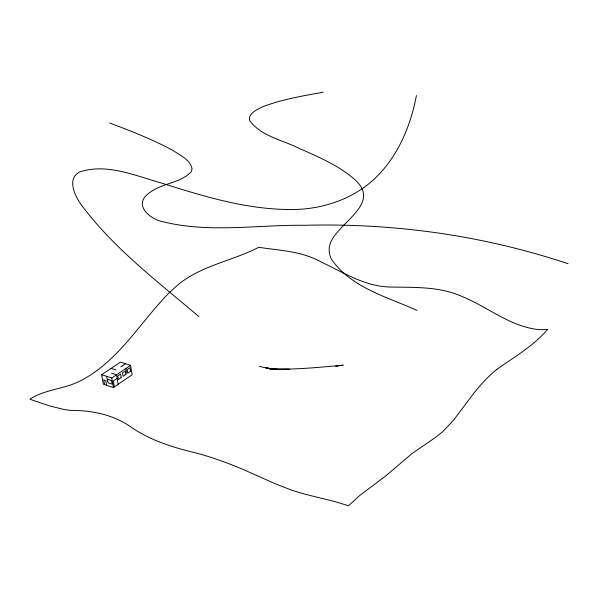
<?xml version="1.0" encoding="UTF-8"?>
<svg xmlns="http://www.w3.org/2000/svg" width="598" height="598" viewBox="0 0 598 598"><rect width="100%" height="100%" fill="white"/><g stroke="black" fill="none" stroke-linecap="round" stroke-linejoin="round"><path stroke-width="0.9" d="M416.402 95.568C410.467 127.038 397.162 158.164 373.152 180.073C352.641 198.551 325.379 208.044 298.036 209.39C251.638 210.982 206.557 197.288 162.798 183.444C136.172 176.141 107.386 162.85 79.669 171.94C66.43 178.892 74.974 195.942 81.283 204.815C113.732 248.476 157.827 281.621 198.902 316.634M496.923 369.28C514.594 356.886 533.476 345.898 547.746 329.281A54.717 43.938 45 0 1 538.858 329.588C510.303 326.785 487.736 306.879 461.88 296.429C439.508 286.36 414.601 287.511 390.666 287.04C365.199 286.756 343.312 272.344 321.006 261.939C301.908 251.078 279.857 250.584 258.777 247.295C230.768 261.767 197.176 266.073 173.54 288.789A122.852 72.448 -71.8 0 0 167.821 294.126C139.401 323.57 117.956 361.678 80.364 380.859A124.07 86.912 -73.9 0 1 70.728 384.933C57.087 389.575 42.152 391.092 29.9 399.217L49.051 405.743L63.455 409.353A167.545 96.928 59.7 0 0 70.609 410.392C92.398 410.318 114.203 414.825 132.158 427.854C151.675 441.055 174.324 447.827 197.011 453.194A368.039 190.381 46.2 0 1 244.806 470.2L276.336 484.208L292.377 490.42L305.301 494.299L334.932 501.573L348.499 505.766L359.682 495.525L385.703 475.933L412.082 453.546L435.195 437.616L442.587 431.793L453.329 420.424L473.922 393.133A188.789 70.728 -72.9 0 1 496.916 369.317M113.441 387.556L132.128 374.744L130.573 365.318L120.475 362.111L101.638 374.692L103.327 384.17L113.441 387.556L111.781 378.033L101.638 374.692M117.148 378.385L113.358 380.963L114.39 386.906M111.781 378.033L130.573 365.318M120.863 366.836L125.513 363.711M337.16 365.983L335.814 366.23L343.237 365.184C319.96 367.232 296.511 369.706 273.144 369.056L289.454 369.28L277.689 369.444L266.985 368.301L277.689 369.444M323.092 92.234C302.835 95.897 282.331 99.283 263.03 106.661C257.94 109.187 251.773 111.497 249.508 117.201L249.71 120.684C261.304 136.471 282.899 140.052 299.591 148.588C317.702 156.541 336.255 164.465 351.751 177.023C383.774 201.795 341.802 219.84 331.172 241.166A107.767 45.627 -2.2 0 0 331.486 259.3C350.974 287.556 387.175 296.989 416.963 310.355M265.422 367.71L271.552 368.779M259.308 366.38L271.903 369.287M272.023 369.272L266.932 367.912L272.142 369.332M568.1 263.74C483.431 235.41 393.88 222.942 304.703 225.297C257.858 224.699 209.928 233.227 163.815 221.925C150.539 219.922 132.382 204.852 148.88 193.251C161.311 183.025 179.849 183.593 191.136 171.932L192.07 168.726C190.179 159.651 180.364 155.532 173.45 150.763C153.095 139.566 131.351 131.239 109.688 122.986M111.131 368.353L116.176 369.983M111.452 373.159L116.535 374.811L118.165 384.312M104.59 384.596L103.753 379.865L105.771 380.53L106.608 385.269M106.691 376.359L107.528 381.113M125.931 368.458L126.724 373.197M121.222 377.6L118.397 379.521L117.784 375.963L120.617 374.042L121.222 377.6M125.894 374.415L123.091 376.321L122.493 372.771L125.296 370.872L125.894 374.415M130.528 371.261L127.748 373.152L127.157 369.609L129.938 367.718L130.528 371.261M111.52 380.597L107.453 379.259L108.081 382.817L112.14 384.17L111.52 380.597"/></g></svg>
